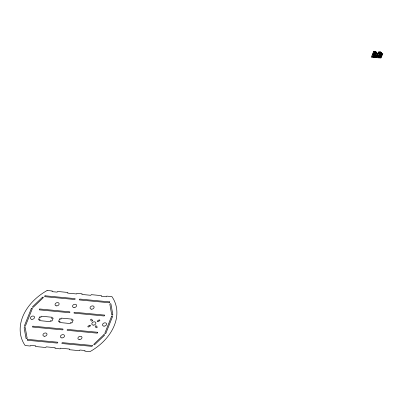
<?xml version="1.0" encoding="UTF-8"?>
<svg xmlns="http://www.w3.org/2000/svg" width="403" height="403" viewBox="0 0 403 403"><rect width="100%" height="100%" fill="white"/><g stroke="black" fill="none" stroke-linecap="round" stroke-linejoin="round"><path stroke-width="0.6" d="M373.903 56.163L373.51 57.145M374.442 54.828L374.049 55.81M374.986 53.478L374.594 54.455M374.226 56.254L373.853 57.176M374.765 54.919L374.392 55.841M375.309 53.569L374.936 54.491M375.128 54.894L374.735 55.876M375.677 53.544L375.279 54.526M374.609 56.289L374.196 57.211M375.546 56.712L375.274 56.682M375.843 56.682L376.12 56.712M378.78 56.581L378.387 57.558L378.845 56.586M379.319 55.246L378.926 56.224L379.384 55.251M379.863 53.896L379.47 54.873L379.928 53.901M379.102 56.672L378.729 57.594L379.163 56.677M379.641 55.337L379.268 56.259L379.702 55.342M380.185 53.987L379.812 54.909L380.246 53.992M379.465 56.647L379.132 57.634L379.571 56.657L378.739 56.576M380.004 55.312L379.611 56.294L380.11 55.322M380.553 53.962L380.155 54.939L380.654 53.972L379.822 53.891M379.989 57.664L380.105 57.468M380.246 57.03L380.497 57.11M380.77 57.135L381.047 57.166M47.106 290.498L52.289 290.986L52.027 291.651L57.211 292.13L57.478 291.47L67.845 292.452L67.578 293.112L76.651 293.968L76.913 293.303L82.096 293.797L81.834 294.457L90.907 295.308L91.169 294.653L101.536 295.631L101.269 296.291L106.452 296.784L106.719 296.124L111.898 296.613A50.093 36.935 -22.6 0 1 89.945 351.653L84.761 351.164L85.023 350.504L79.839 350.021L79.577 350.681L69.21 349.703L69.472 349.043L60.4 348.187L60.138 348.847L54.954 348.358L55.216 347.698L46.144 346.842L45.882 347.502L35.514 346.525L35.776 345.865L30.598 345.371L30.331 346.031L25.147 345.542A50.093 36.935 -22.6 0 1 47.106 290.508M379.802 53.947L379.092 55.09L380.397 55.221L380.845 54.289L380.628 54.027M378.719 56.637L378.009 57.78L379.314 57.906L379.757 56.979L379.545 56.717M375.883 57.297L375.586 57.322L375.863 57.347M31.258 308.658L24.407 325.831A0.569 0.418 -22.6 0 0 24.749 326.319A0.569 0.418 -22.6 0 0 25.444 325.926L32.295 308.753A0.569 0.418 -22.6 0 0 31.953 308.265A0.569 0.418 -22.6 0 0 31.258 308.658M27.605 339.381L27.258 340.263L57.065 343.069A0.569 0.418 -22.6 0 0 57.76 342.681A0.569 0.418 -22.6 0 0 57.417 342.187L27.605 339.381M32.875 326.173L32.527 327.05L62.334 329.861A0.569 0.418 -22.6 0 0 63.029 329.468A0.569 0.418 -22.6 0 0 62.687 328.979L32.875 326.173M39.721 308.995L39.368 309.877L69.18 312.688A0.569 0.418 -22.6 0 0 69.875 312.295A0.569 0.418 -22.6 0 0 69.533 311.806L39.721 308.995M44.99 295.787L44.637 296.668L74.449 299.479A0.569 0.418 -22.6 0 0 75.144 299.086A0.569 0.418 -22.6 0 0 74.802 298.598L44.99 295.787M39.514 317.201L38.638 319.403A0.569 0.418 -22.6 0 0 38.98 319.891A0.569 0.418 -22.6 0 0 39.675 319.503L40.033 319.534L39.595 320.637L50.35 321.649L50.788 320.551L51.146 320.581A0.569 0.418 -22.6 0 0 51.488 321.07A0.569 0.418 -22.6 0 0 52.178 320.682L53.06 318.481A0.569 0.418 -22.6 0 0 52.717 317.992A0.569 0.418 -22.6 0 0 52.022 318.38L51.665 318.35L52.103 317.247L41.348 316.234L40.91 317.332L40.552 317.302A0.569 0.418 -22.6 0 0 40.209 316.813A0.569 0.418 -22.6 0 0 39.514 317.201M59.533 319.09L58.657 321.292A0.569 0.418 -22.6 0 0 58.999 321.78A0.569 0.418 -22.6 0 0 59.694 321.387L60.052 321.423L59.614 322.521L70.369 323.538L70.807 322.435L71.165 322.471A0.569 0.418 -22.6 0 0 71.507 322.959A0.569 0.418 -22.6 0 0 72.197 322.566L73.079 320.365A0.569 0.418 -22.6 0 0 72.736 319.876A0.569 0.418 -22.6 0 0 72.041 320.269L71.684 320.234L72.122 319.136L61.367 318.118L60.929 319.221L60.571 319.186A0.569 0.418 -22.6 0 0 60.228 318.697A0.569 0.418 -22.6 0 0 59.533 319.09M92.408 345.487L92.06 346.368L62.248 343.558A0.569 0.418 -22.6 0 1 61.906 343.069A0.569 0.418 -22.6 0 1 62.601 342.676L92.408 345.487M104.523 315.101L104.176 315.982L74.364 313.176A0.569 0.418 -22.6 0 1 74.021 312.683A0.569 0.418 -22.6 0 1 74.716 312.295L104.523 315.101M109.792 301.897L109.44 302.779L79.633 299.968A0.569 0.418 -22.6 0 1 79.29 299.479A0.569 0.418 -22.6 0 1 79.985 299.086L109.792 301.897M111.525 316.451L104.851 333.18A0.569 0.418 -22.6 0 0 105.193 333.669A0.569 0.418 -22.6 0 0 105.883 333.281L112.558 316.546A0.569 0.418 -22.6 0 0 112.215 316.058A0.569 0.418 -22.6 0 0 111.525 316.451M371.848 56.093L371.38 57.261L372.684 57.387L373.158 56.224L371.848 56.093M372.387 54.758L371.919 55.926L373.223 56.057L373.692 54.889L372.387 54.758M372.931 53.408L372.463 54.576L373.767 54.702L374.241 53.534L372.931 53.408M373.752 51.347L372.921 53.241L374.362 53.382L375.057 51.478L373.752 51.347M373.722 52.047L373.994 52.073L373.722 52.047M374.271 52.103L374.543 52.128L374.271 52.103M374.78 52.858L374.659 53.332L375.964 53.458L376.473 52.204L375.369 51.393L374.78 52.858M373.188 56.878L373.067 57.357L374.377 57.483L374.845 56.314L373.541 56.188L373.188 56.878M373.727 55.543L373.606 56.022L374.911 56.148L375.384 54.979L374.08 54.853L373.727 55.543M374.276 54.193L374.15 54.667L375.46 54.798L375.928 53.629L374.624 53.498L374.276 54.193M375.395 52.133L375.667 52.158L375.395 52.133M375.944 52.188L376.216 52.214L375.944 52.188M374.81 57.035L374.699 57.483L376.004 57.609L376.452 56.496L375.148 56.37L374.81 57.035M375.248 55.952L375.153 56.188L376.593 56.329L377.087 55.105L375.646 54.964L375.248 55.952M375.868 54.37L375.747 54.843L377.052 54.969L377.903 53.045L376.256 53.584L375.868 54.37M375.178 56.924L375.45 56.949L375.178 56.924M376.483 53.644L376.755 53.67L376.483 53.644M375.334 57.241L375.037 57.266L375.334 57.241M375.727 56.974L375.999 57.004L375.727 56.974M377.032 53.695L377.304 53.72L377.032 53.695M376.488 57.161L376.367 57.639L377.671 57.765L378.145 56.596L376.84 56.47L376.488 57.161M377.027 55.831L376.906 56.304L378.21 56.43L378.684 55.261L377.379 55.135L377.027 55.831M377.576 54.476L377.45 54.954L378.76 55.08L379.228 53.911L377.923 53.785L377.576 54.476M378.024 53.332L377.928 53.569L379.369 53.705L380.069 51.801L378.76 51.675L378.024 53.332M378.729 52.375L379.006 52.4L378.729 52.375M379.278 52.425L379.555 52.455L379.278 52.425M378.669 55.967L378.548 56.445L379.853 56.571L380.321 55.402L379.016 55.276L378.669 55.967M379.767 53.236L379.646 53.71L380.951 53.836L381.46 52.576L380.356 51.77L379.767 53.236M380.382 52.511L380.654 52.536L380.382 52.511M380.931 52.561L381.203 52.592L380.931 52.561M379.762 57.433L379.651 57.881L380.956 58.007L381.404 56.899L380.1 56.768L379.762 57.433M380.2 56.349L380.105 56.586L381.545 56.727L382.039 55.503L380.598 55.362L380.2 56.349M381.203 53.982L380.699 55.241L382.004 55.367L382.85 53.443L381.203 53.982M380.125 57.322L380.402 57.347L380.125 57.322M381.429 54.042L381.706 54.067L381.429 54.042M381.979 54.093L382.256 54.123L381.979 54.093M380.558 57.664L380.83 57.694L380.558 57.664M380.674 57.372L380.951 57.402L380.674 57.372M97.677 332.279L97.319 333.16L67.518 330.349A0.569 0.418 -22.6 0 1 67.175 329.861A0.569 0.418 -22.6 0 1 67.87 329.468L97.677 332.279M42.38 297.338L32.663 306.638A0.569 0.418 -22.6 0 0 32.658 307.252A0.569 0.418 -22.6 0 0 33.434 307.121L43.151 297.817A0.569 0.418 -22.6 0 0 43.156 297.202A0.569 0.418 -22.6 0 0 42.38 297.338M103.702 334.817L93.985 344.122A0.569 0.418 -22.6 0 0 93.98 344.731A0.569 0.418 -22.6 0 0 94.755 344.6L104.473 335.301A0.569 0.418 -22.6 0 0 104.478 334.686A0.569 0.418 -22.6 0 0 103.702 334.817M89.597 325.327L88.207 326.113A0.64 0.468 -22.6 0 0 87.93 326.813A0.64 0.468 -22.6 0 0 88.756 326.888L90.141 326.108A0.64 0.468 -22.6 0 0 90.423 325.407A0.64 0.468 -22.6 0 0 89.597 325.327M98.967 320.042L97.576 320.828A0.64 0.468 -22.6 0 0 97.299 321.529A0.64 0.468 -22.6 0 0 98.125 321.604L99.511 320.823A0.64 0.468 -22.6 0 0 99.793 320.123A0.64 0.468 -22.6 0 0 98.967 320.042M92.443 320.34L91.758 319.362A0.64 0.468 -22.6 0 0 90.932 319.287A0.64 0.468 -22.6 0 0 90.65 319.987L91.335 320.964A0.64 0.468 -22.6 0 0 92.161 321.045A0.64 0.468 -22.6 0 0 92.443 320.34M97.068 326.944L96.382 325.967A0.64 0.468 -22.6 0 0 95.556 325.891A0.64 0.468 -22.6 0 0 95.279 326.591L95.964 327.568A0.64 0.468 -22.6 0 0 96.791 327.644A0.64 0.468 -22.6 0 0 97.068 326.944M112.805 314.421L110.941 304.023A0.569 0.418 -22.6 0 0 110.326 303.761A0.569 0.418 -22.6 0 0 109.858 304.33L111.722 314.723A0.569 0.418 -22.6 0 0 112.336 314.99A0.569 0.418 -22.6 0 0 112.805 314.421M27.102 338.046L25.243 327.654A0.569 0.418 -22.6 0 0 24.623 327.392A0.569 0.418 -22.6 0 0 24.155 327.956L26.019 338.354A0.569 0.418 -22.6 0 0 26.638 338.616A0.569 0.418 -22.6 0 0 27.102 338.046M93.294 325.125A2.126 1.567 -22.6 0 0 95.854 322.727A2.126 1.567 -22.6 0 0 92.433 322.546A2.126 1.567 -22.6 0 0 93.294 325.125M31.933 319.342A2.126 1.567 -22.6 0 0 34.487 316.944A2.126 1.567 -22.6 0 0 31.071 316.763A2.126 1.567 -22.6 0 0 31.933 319.342M103.989 326.133A2.126 1.567 -22.6 0 0 106.548 323.735A2.126 1.567 -22.6 0 0 103.128 323.554A2.126 1.567 -22.6 0 0 103.989 326.133M56.526 305.897A2.126 1.567 -22.6 0 0 59.08 303.499A2.126 1.567 -22.6 0 0 55.664 303.318A2.126 1.567 -22.6 0 0 56.526 305.897M74.021 307.544A2.126 1.567 -22.6 0 0 76.575 305.152A2.126 1.567 -22.6 0 0 73.16 304.97A2.126 1.567 -22.6 0 0 74.021 307.544M91.516 309.197A2.126 1.567 -22.6 0 0 94.07 306.799A2.126 1.567 -22.6 0 0 90.655 306.618A2.126 1.567 -22.6 0 0 91.516 309.197M44.406 336.278A2.126 1.567 -22.6 0 0 46.96 333.88A2.126 1.567 -22.6 0 0 43.544 333.699A2.126 1.567 -22.6 0 0 44.406 336.278M61.901 337.926A2.126 1.567 -22.6 0 0 64.455 335.533A2.126 1.567 -22.6 0 0 61.039 335.351A2.126 1.567 -22.6 0 0 61.901 337.926M79.396 339.578A2.126 1.567 -22.6 0 0 81.95 337.18A2.126 1.567 -22.6 0 0 78.535 336.999A2.126 1.567 -22.6 0 0 79.396 339.578"/></g></svg>
